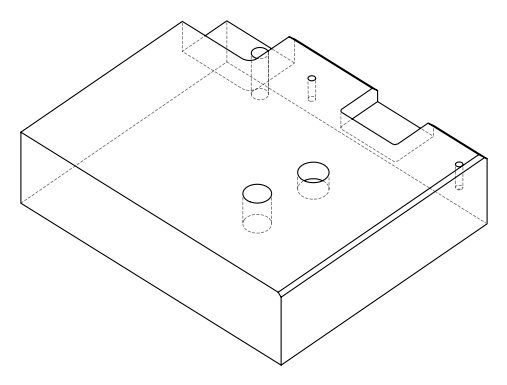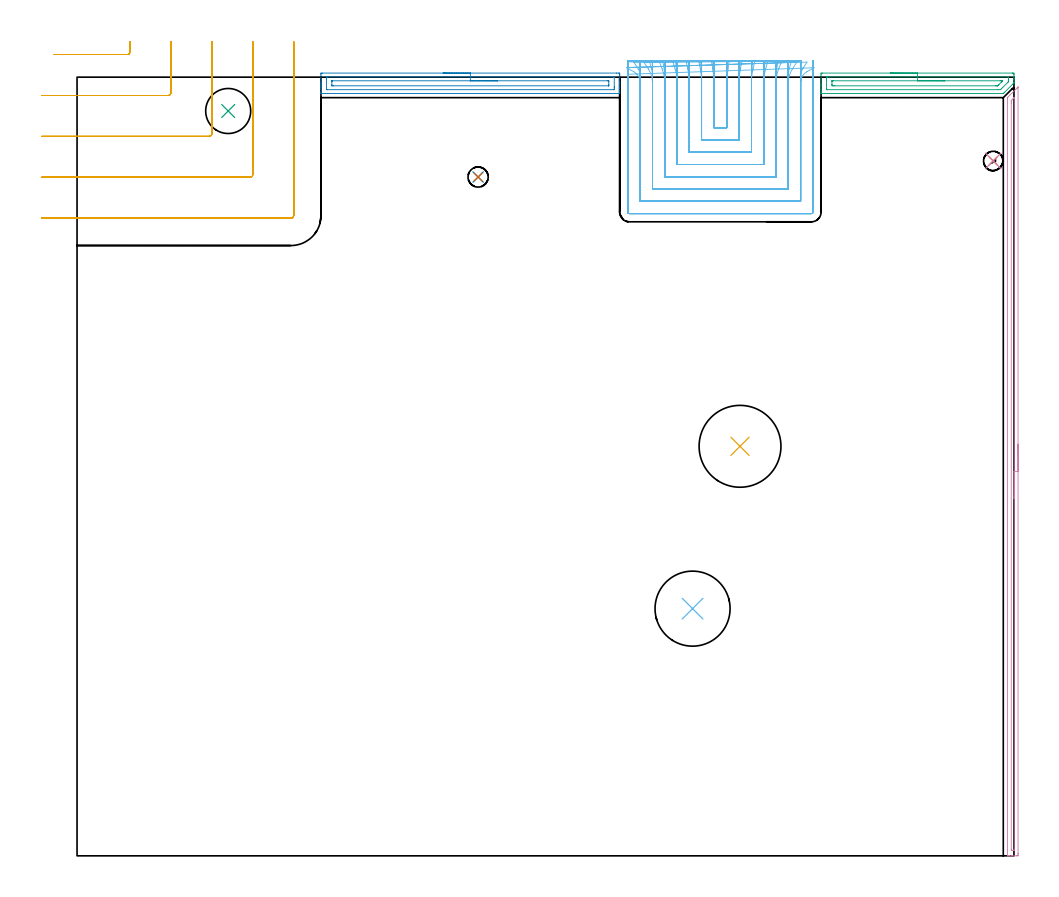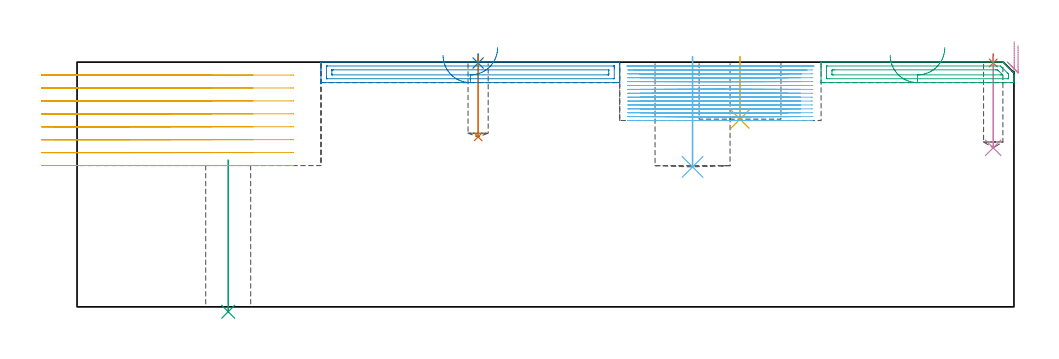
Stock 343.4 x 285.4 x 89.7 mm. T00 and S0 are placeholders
(PLAN: 12 operations, 8 tool changes, 63.6 min)
(1 SPOT_DRILL | STEP1POCKET | NXT0321_9005460120000 | 0.03 min | 1 mm3)
(2 SPOT_DRILL_1 | STEP1POCKET_3 | NXT0321_9005460120000 | 0.03 min | 0 mm3)
(3 INDEXABLE_INSERT_DRILL_THROUGH_HOLE_FROM_SOLID | STEP1HOLE | NXT0302_004 | 0.23 min | 19153 mm3)
(4 DRILL_BLIND_HOLE_INTO_CENTER | STEP1POCKET | UGT0301_191 | 0.14 min | 1177 mm3)
(5 INDEXABLE_INSERT_DRILL_BLIND_HOLE_FROM_SOLID | STEP1POCKET_1 | UGT0302_009 | 0.09 min | 14764 mm3)
(6 INDEXABLE_INSERT_DRILL_BLIND_HOLE_FROM_SOLID_1 | STEP1POCKET_2 | NXT0302_026 | 0.16 min | 22600 mm3)
(7 DRILL_BLIND_HOLE_INTO_CENTER_1 | STEP1POCKET_3 | NXT0301_045 | 0.12 min | 1134 mm3)
(8 AREA_MILL | FG_CHAMFER_SURFACE | UGT0205_001 | 2.83 min | 3343 mm3)
(9 AREA_MILL_1 | FG_CHAMFER_SURFACE_1 | UGT0205_001 | 1.88 min | 2124 mm3)
(10 AREA_MILL_2 | FG_CHAMFER_SURFACE_2 | UGT0205_001 | 4.64 min | 2124 mm3)
(11 MILL_CORNER_NOTCH_RECTANGULAR | CORNER_NOTCH_RECTANGULAR | UGT0201_094 | Follow Part, ap 5, ae 75% | 8.68 min | 199853 mm3)
(12 MILL_SLOT | SLOT_PARTIAL_RECTANGULAR | UGT0201_014 | Follow Part, ap 1.5, ae 75% | 44.76 min | 83347 mm3)
(TOOL NXT0321_9005460120000 | NC Spot Drill, 142deg, 12mm, Carbide, Uncoated | D12 PA142 FL30 Z2)
(TOOL NXT0302_004 | Index. Insert Drill 16.5mm [880-D1650L20-05] | D16.5 PA176 FL83 Z2)
(TOOL UGT0301_191 | Twist Drill 7.1 mm | D7.1 PA118 FL66 Z2)
(TOOL UGT0302_009 | Indexable Insert Drill 30mm | D30 PA180 FL50 Z2)
(TOOL NXT0302_026 | Index. Insert Drill 27.5mm [880-D2750L32-03] | D27.5 PA176 FL83 Z2)
(TOOL NXT0301_045 | Carbide Drill 7.4mm [860.1-0740-022A1-MM 2214] | D7.4 PA140 FL41 Z2)
(TOOL UGT0205_001 | Chamfer Mill 20 x 3 x 45 deg. | D20 FL50 Z2)
(TOOL UGT0201_094 | End mill 20 mm | D20 FL38 Z4)
(TOOL UGT0201_014 | End mill 6 mm | D6 FL24 Z4)
(OP 1 SPOT_DRILL)
G17 G21 G94 G90
T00 M6
G54
G17 G0 G90 X335.8 Y254.7 S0 M3
G43 Z99.7 H0
G94 G81 G98 Z89.394 F250. R92.7
G80
M5
M2
(OP 2 SPOT_DRILL_1)
G17 G21 G94 G90
T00 M6
G54
G17 G0 G90 X147. Y248.8 S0 M3
G43 Z99.7 H0
G94 G81 G98 Z89.381 F250. R92.7
G80
M5
M2
(OP 3 INDEXABLE_INSERT_DRILL_THROUGH_HOLE_FROM_SOLID)
G17 G21 G94 G90
T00 M6
G54
G17 G0 G90 X55.4 Y273. S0 M3
G43 Z99.7 H1
G94 G81 G98 Z-1.788 F250. R53.8
G80
M5
M2
(OP 4 DRILL_BLIND_HOLE_INTO_CENTER)
G17 G21 G94 G90
T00 M6
G54
G17 G0 G90 X335.8 Y254.7 S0 M3
G43 Z99.7 H0
G94 G81 G98 Z58.3 F250. R91.7
G80
M5
M2
(OP 5 INDEXABLE_INSERT_DRILL_BLIND_HOLE_FROM_SOLID)
G17 G21 G94 G90
T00 M6
G54
G17 G0 G90 X243. Y150.1 S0 M3
G43 Z99.7 H0
G94 G81 G98 Z68.8 F250. R91.7
G80
M5
M2
(OP 6 INDEXABLE_INSERT_DRILL_BLIND_HOLE_FROM_SOLID_1)
G17 G21 G94 G90
T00 M6
G54
G17 G0 G90 X225.6 Y90.6 S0 M3
G43 Z99.7 H1
G94 G81 G98 Z51.3 F250. R91.7
G80
M5
M2
(OP 7 DRILL_BLIND_HOLE_INTO_CENTER_1)
G17 G21 G94 G90
T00 M6
G54
G17 G0 G90 X147. Y248.8 S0 M3
G43 Z99.7 H1
G94 G81 G98 Z62.3 F250. R91.7
G80
M5
M2
(OP 8 AREA_MILL)
G17 G21 G94 G90
T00 M6
G54
G17 G0 G90 X134.15 Y286.9 S1061 M3
G43 Z99.7 H0
Z92.2
G94 G1 X134.188 Z91.328 F250.
X134.302 Z90.464
X134.491 Z89.612
X134.753 Z88.78
X135.087 Z87.974
X135.49 Z87.2
X135.958 Z86.464
X136.49 Z85.772
X137.079 Z85.129
X137.722 Z84.54
X138.414 Z84.009
X139.15 Z83.54
X139.924 Z83.137
X140.73 Z82.803
X141.562 Z82.541
X142.414 Z82.352
X143.278 Z82.238
X144.15 Z82.2
X197.731
X198.35 Y286.897 Z82.203
X198.894 Y286.891 Z82.205
X198.898 Y286.829 Z82.267
X198.9 Y286.278 Z82.818
Y285.938 Z83.158
Y283.597 Z85.497
Y282.917 Z86.181
Y282.703 Z86.394
Y282.023 Z87.074
Y281.81 Z87.287
Y281.383 Z87.716
Y280.449 Z88.65
Y280.022 Z89.076
Y279.697 Z89.402
X198.893 Y279.439 Z89.653
X198.89 Y279.403 Z89.689
X198.794 Y279.4 Z89.7
X89.506
X89.41 Y279.403 Z89.689
X89.406 Y279.439 Z89.653
X89.4 Y279.697 Z89.401
Y281.383 Z87.716
Y281.81 Z87.287
Y282.023 Z87.074
Y282.703 Z86.394
Y282.917 Z86.181
Y283.597 Z85.497
Y286.278 Z82.818
X89.402 Y286.829 Z82.267
X89.406 Y286.891 Z82.205
X89.95 Y286.9 Z82.2
X144.15
Y285.486 Z83.614
X196.573
X196.674 Y285.485 Z83.615
X196.875 Y285.48 Z83.62
X196.892 Y285.478 Z83.622
X196.895 Y285.475 Z83.625
X196.898 Y285.46 Z83.64
X196.9 Y285.431 Z83.669
Y285.384 Z83.716
Y281.81 Z87.29
Y281.481 Z87.619
X196.894 Y280.916 Z88.184
X196.89 Y280.835 Z88.265
X196.887 Y280.821 Z88.279
X196.842 Y280.818 Z88.282
X196.775 Y280.816 Z88.284
X196.673 Y280.814 Z88.286
X196.573
X91.727
X91.626 Y280.815 Z88.285
X91.425 Y280.82 Z88.28
X91.408 Y280.822 Z88.278
X91.405 Y280.825 Z88.275
X91.402 Y280.84 Z88.26
X91.4 Y280.869 Z88.231
Y280.916 Z88.184
Y284.819 Z84.281
X91.406 Y285.384 Z83.716
X91.41 Y285.465 Z83.635
X91.413 Y285.479 Z83.621
X91.458 Y285.482 Z83.618
X91.525 Y285.484 Z83.616
X91.627 Y285.485 Z83.615
X91.727 Y285.486 Z83.614
X144.15
Y284.071 Z85.029
X194.324
X194.796 Y284.069 Z85.031
X194.862 Y284.067 Z85.033
X194.877 Y284.065 Z85.035
X194.89 Y284.05 Z85.05
X194.894 Y283.912 Z85.188
X194.899 Y283.702 Z85.398
X194.9 Y282.598 Z86.502
X194.898 Y282.493 Z86.607
X194.892 Y282.283 Z86.817
X194.889 Y282.234 Z86.866
X194.882 Y282.232 Z86.868
X194.854 Y282.23 Z86.87
X194.796 Y282.229 Z86.871
X93.976
X93.504 Y282.231 Z86.869
X93.438 Y282.233 Z86.867
X93.423 Y282.235 Z86.865
X93.41 Y282.25 Z86.85
X93.406 Y282.388 Z86.712
X93.401 Y282.598 Z86.502
X93.4 Y283.702 Z85.398
X93.402 Y283.807 Z85.293
X93.408 Y284.017 Z85.083
X93.411 Y284.066 Z85.034
X93.418 Y284.068 Z85.032
X93.446 Y284.07 Z85.03
X93.504 Y284.071 Z85.029
X144.15
X145.022 Z85.067
X145.886 Z85.18
X146.738 Z85.369
X147.57 Z85.632
X148.376 Z85.965
X149.15 Z86.368
X149.886 Z86.837
X150.578 Z87.368
X151.221 Z87.957
X151.81 Z88.601
X152.342 Z89.293
X152.81 Z90.029
X153.213 Z90.802
X153.547 Z91.608
X153.809 Z92.44
X153.998 Z93.292
X154.112 Z94.157
X154.15 Z95.029
G0 Z99.7
M5
M2
(OP 9 AREA_MILL_1)
G17 G21 G94 G90
T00 M6
G54
G17 G0 G90 X298.05 Y286.9 S1061 M3
G43 Z99.7 H0
Z92.2
G94 G1 X298.088 Z91.328 F250.
X298.202 Z90.464
X298.391 Z89.612
X298.653 Z88.78
X298.987 Z87.974
X299.39 Z87.2
X299.859 Z86.464
X300.39 Z85.772
X300.979 Z85.129
X301.622 Z84.54
X302.314 Z84.008
X303.05 Z83.54
X303.824 Z83.137
X304.63 Z82.803
X305.462 Z82.541
X306.314 Z82.352
X307.178 Z82.238
X308.05 Z82.2
X342.811
X342.947 Y286.899 Z82.201
X343.398 Y286.891 Z82.205
X343.4 Y286.566 Z82.532
Y286.278 Z82.819
Y285.672 Z83.425
Y285.384 Z83.712
Y284.808 Z84.291
Y284.491 Z84.609
X343.399 Y283.369 Z85.731
X343.39 Y283.294 Z85.804
X343.25 Y283.15 Z85.946
X343.108 Y283.007 Z86.091
X342.826 Y282.726 Z86.374
X339.906 Y279.805 Z89.294
X339.655 Y279.554 Z89.543
X339.504 Y279.405 Z89.69
X339.245 Y279.4 Z89.7
X272.844
X272.709 Y279.403 Z89.688
X272.704 Y279.425 Z89.666
X272.702 Y279.456 Z89.635
X272.7 Y279.801 Z89.298
Y280.34 Z88.759
Y280.916 Z88.179
Y282.098 Z86.999
Y282.703 Z86.391
Y286.278 Z82.819
X272.703 Y286.866 Z82.231
X272.707 Y286.891 Z82.205
X273.289 Y286.9 Z82.2
X308.05
Y285.486 Z83.614
X341.129 Y285.485 Z83.615
X341.332 Y285.481 Z83.619
X341.384 Y285.479 Z83.621
X341.39 Y285.468 Z83.632
X341.396 Y285.437 Z83.663
X341.398 Y285.384 Z83.716
X341.4 Y285.011 Z84.089
X341.399 Y284.491 Z84.609
X341.398 Y284.12 Z84.98
X341.39 Y283.858 Z85.242
X341.372 Y283.734 Z85.366
X341.243 Y283.597 Z85.503
X341.137 Y283.488 Z85.612
X341.028 Y283.378 Z85.722
X339.245 Y281.595 Z87.505
X338.905 Y281.258 Z87.842
X338.554 Y280.916 Z88.184
X338.45 Y280.82 Z88.28
X337.463 Y280.814 Z88.286
X274.971 Y280.815 Z88.285
X274.768 Y280.819 Z88.281
X274.716 Y280.821 Z88.279
X274.71 Y280.832 Z88.268
X274.704 Y280.863 Z88.237
X274.702 Y280.916 Z88.184
X274.7 Y281.289 Z87.811
Y282.703 Z86.397
Y284.491 Z84.609
X274.701 Y284.863 Z84.237
X274.707 Y285.384 Z83.716
X274.71 Y285.471 Z83.629
X274.87 Y285.48 Z83.62
X274.972 Y285.484 Z83.616
X275.072 Y285.485 Z83.615
X275.862 Y285.486 Z83.614
X308.05
Y284.072 Z85.028
X338.354 Y284.071 Z85.029
X338.773
X338.977 Y284.069 Z85.031
X339.245 Y284.065 Z85.035
X339.246 Y284.054 Z85.046
X339.245 Y284.047 Z85.053
X339.022 Y283.821 Z85.279
X338.798 Y283.597 Z85.503
X337.904 Y282.703 Z86.397
X337.683 Y282.483 Z86.617
X337.463 Y282.267 Z86.833
X337.43 Y282.241 Z86.859
X337.408 Y282.235 Z86.865
X337.358 Y282.232 Z86.868
X337.254 Y282.23 Z86.87
X337.045 Y282.229 Z86.871
X336.572 Y282.228 Z86.872
X277.746 Y282.229 Z86.871
X277.326 Y282.231 Z86.869
X276.855 Y282.235 Z86.865
X276.71 Y282.245 Z86.855
X276.704 Y282.548 Z86.552
X276.701 Y282.703 Z86.397
Y283.751 Z85.349
X276.705 Y283.907 Z85.193
X276.71 Y284.009 Z85.091
X276.716 Y284.065 Z85.035
X276.737 Y284.067 Z85.033
X276.855 Y284.069 Z85.031
X277.273 Y284.071 Z85.029
X308.05 Y284.072 Z85.028
X308.922 Z85.066
X309.787 Z85.18
X310.638 Z85.369
X311.47 Z85.632
X312.276 Z85.965
X313.05 Z86.368
X313.786 Z86.837
X314.478 Z87.368
X315.121 Z87.957
X315.71 Z88.601
X316.242 Z89.293
X316.71 Z90.028
X317.113 Z90.802
X317.447 Z91.608
X317.709 Z92.44
X317.898 Z93.292
X318.012 Z94.157
X318.05 Z95.028
G0 Z99.7
M5
M2
(OP 10 AREA_MILL_2)
G17 G21 G94 G90
T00 M6
G54
G17 G0 G90 X344.9 Y150.9 S1061 M3
G43 Z99.7 H0
Z95.8
G94 G1 Y150.862 Z94.928 F250.
Y150.748 Z94.063
Y150.559 Z93.212
Y150.297 Z92.38
Y149.963 Z91.574
Y149.56 Z90.8
Y149.092 Z90.064
Y148.561 Z89.372
Y147.971 Z88.729
Y147.328 Z88.14
Y146.636 Z87.608
Y145.9 Z87.14
Y145.126 Z86.737
Y144.32 Z86.403
Y143.488 Z86.141
Y142.637 Z85.952
Y141.772 Z85.838
Y140.9 Z85.8
Y0.902
X344.899 Y0.62 Z85.801
X344.892 Y0.017 Z85.803
X344.891 Y0.007 Z85.805
X344.289 Y0. Z86.405
X342.85 Z87.846
X342.504 Z88.192
X341.81 Z88.889
X341.474 Z89.225
X341.063 Y0.003 Z89.629
X341.002 Y0.005 Z89.689
Y0.006
X341. Y0.173 Z89.7
Y277.606
X341.004 Y277.895 Z89.69
X341.133 Y278.033 Z89.567
X344.577 Y281.478 Z86.122
X344.736 Y281.637 Z85.961
X344.879 Y281.776 Z85.819
X344.895 Y281.783 Z85.803
X344.899 Y281.776 Z85.799
X344.9 Y140.9 Z85.8
X343.486 Z87.214
Y2.318
X343.485 Y2.228 Z87.215
X343.48 Y2.05 Z87.22
X343.478 Y2.008 Z87.222
X343.472 Y2.006 Z87.228
X343.447 Y2.003 Z87.253
X343.396 Y2.001 Z87.304
X342.909 Z87.791
X342.504 Y2.008 Z88.196
X342.447 Y2.01 Z88.253
X342.421 Y2.026 Z88.279
X342.414 Y2.407 Z88.286
Y275.908
X342.419 Y276.712 Z88.281
X342.421 Y276.795 Z88.279
X342.43 Y276.868 Z88.27
X342.504 Y276.946 Z88.196
X342.831 Y277.279 Z87.869
X343.156 Y277.606 Z87.544
X343.276 Y277.726 Z87.424
X343.396 Y277.845 Z87.304
X343.438 Y277.883 Z87.262
X343.471 Y277.91 Z87.229
X343.479 Y277.913 Z87.221
X343.48 Y277.874 Z87.22
X343.485 Y277.695 Z87.215
X343.486 Y277.606 Z87.214
Y277.516
Y140.9
Y140.029 Z87.252
Y139.164 Z87.366
Y138.312 Z87.555
Y137.48 Z87.817
Y136.674 Z88.151
Y135.9 Z88.554
Y135.164 Z89.023
Y134.472 Z89.554
Y133.829 Z90.143
Y133.24 Z90.786
Y132.709 Z91.478
Y132.24 Z92.214
Y131.837 Z92.988
Y131.503 Z93.794
Y131.241 Z94.626
Y131.052 Z95.478
Y130.938 Z96.343
Y130.9 Z97.214
G0 Z99.7
M5
M2
(OP 11 MILL_CORNER_NOTCH_RECTANGULAR)
G17 G21 G94 G90
T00 M6
G54
G17 G0 G90 X-8.578 Y293.7 S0 M3
G43 Z99.7 H0
Z84.962
G94 G1 X-5.578 F250.
X18.405 F500.
G3 X19.4 Y294.695 R1.
G1 Y295.4
Y298.4 F250.
G0 Z99.7
X-13. Y278.7
Z84.962
G1 X-10.
X33.405 F500.
G3 X34.4 Y279.695 R1.
G1 Y295.4
Y298.4 F250.
G0 Z99.7
X-13. Y263.7
Z84.962
G1 X-10.
X48.405 F500.
G3 X49.4 Y264.695 R1.
G1 Y295.4
Y298.4 F250.
G0 Z99.7
X-13. Y248.7
Z84.962
G1 X-10.
X63.404 F500.
G3 X64.4 Y249.696 R1.
G1 Y295.4
Y298.4 F250.
G0 Z99.7
X-13. Y233.7
Z84.962
G1 X-10.
X78.4 F500.
G3 X79.4 Y234.7 R1.
G1 Y295.4
Y298.4 F250.
G0 Z99.7
X-8.578 Y293.7
Z80.225
G1 X-5.578
X18.406 F500.
G3 X19.4 Y294.695 R1.
G1 Y295.4
Y298.4 F250.
G0 Z99.7
X-13. Y278.7
Z80.225
G1 X-10.
X33.405 F500.
G3 X34.4 Y279.695 R1.
G1 Y295.4
Y298.4 F250.
G0 Z99.7
X-13. Y263.7
Z80.225
G1 X-10.
X48.405 F500.
G3 X49.4 Y264.695 R1.
G1 Y295.4
Y298.4 F250.
G0 Z99.7
X-13. Y248.7
Z80.225
G1 X-10.
X63.404 F500.
G3 X64.4 Y249.696 R1.
G1 Y295.4
Y298.4 F250.
G0 Z99.7
X-13. Y233.7
Z80.225
G1 X-10.
X78.4 F500.
G3 X79.4 Y234.7 R1.
G1 Y295.4
Y298.4 F250.
G0 Z99.7
X-8.578 Y293.7
Z75.487
G1 X-5.578
X18.406 F500.
G3 X19.4 Y294.695 R1.
G1 Y295.4
Y298.4 F250.
G0 Z99.7
X-13. Y278.7
Z75.487
G1 X-10.
X33.405 F500.
G3 X34.4 Y279.695 R1.
G1 Y295.4
Y298.4 F250.
G0 Z99.7
X-13. Y263.7
Z75.487
G1 X-10.
X48.405 F500.
G3 X49.4 Y264.695 R1.
G1 Y295.4
Y298.4 F250.
G0 Z99.7
X-13. Y248.7
Z75.487
G1 X-10.
X63.404 F500.
G3 X64.4 Y249.696 R1.
G1 Y295.4
Y298.4 F250.
G0 Z99.7
X-13. Y233.7
Z75.487
G1 X-10.
X78.4 F500.
G3 X79.4 Y234.7 R1.
G1 Y295.4
Y298.4 F250.
G0 Z99.7
X-8.578 Y293.7
Z70.75
G1 X-5.578
X18.406 F500.
G3 X19.4 Y294.695 R1.
G1 Y295.4
Y298.4 F250.
G0 Z99.7
X-13. Y278.7
Z70.75
G1 X-10.
X33.405 F500.
G3 X34.4 Y279.695 R1.
G1 Y295.4
Y298.4 F250.
G0 Z99.7
X-13. Y263.7
Z70.75
G1 X-10.
X48.405 F500.
G3 X49.4 Y264.695 R1.
G1 Y295.4
Y298.4 F250.
G0 Z99.7
X-13. Y248.7
Z70.75
G1 X-10.
X63.404 F500.
G3 X64.4 Y249.696 R1.
G1 Y295.4
Y298.4 F250.
G0 Z99.7
X-13. Y233.7
Z70.75
G1 X-10.
X78.4 F500.
G3 X79.4 Y234.7 R1.
G1 Y295.4
Y298.4 F250.
G0 Z99.7
X-8.578 Y293.7
Z66.012
G1 X-5.578
X18.406 F500.
G3 X19.4 Y294.695 R1.
G1 Y295.4
Y298.4 F250.
G0 Z99.7
X-13. Y278.7
Z66.012
G1 X-10.
X33.405 F500.
G3 X34.4 Y279.695 R1.
G1 Y295.4
Y298.4 F250.
G0 Z99.7
X-13. Y263.7
Z66.012
G1 X-10.
X48.405 F500.
G3 X49.4 Y264.695 R1.
G1 Y295.4
Y298.4 F250.
G0 Z99.7
X-13. Y248.7
Z66.012
G1 X-10.
X63.404 F500.
G3 X64.4 Y249.696 R1.
G1 Y295.4
Y298.4 F250.
G0 Z99.7
X-13. Y233.7
Z66.012
G1 X-10.
X78.4 F500.
G3 X79.4 Y234.7 R1.
G1 Y295.4
Y298.4 F250.
G0 Z99.7
X-8.578 Y293.7
Z61.275
G1 X-5.578
X18.406 F500.
G3 X19.4 Y294.695 R1.
G1 Y295.4
Y298.4 F250.
G0 Z99.7
X-13. Y278.7
Z61.275
G1 X-10.
X33.405 F500.
G3 X34.4 Y279.695 R1.
G1 Y295.4
Y298.4 F250.
G0 Z99.7
X-13. Y263.7
Z61.275
G1 X-10.
X48.405 F500.
G3 X49.4 Y264.695 R1.
G1 Y295.4
Y298.4 F250.
G0 Z99.7
X-13. Y248.7
Z61.275
G1 X-10.
X63.404 F500.
G3 X64.4 Y249.696 R1.
G1 Y295.4
Y298.4 F250.
G0 Z99.7
X-13. Y233.7
Z61.275
G1 X-10.
X78.4 F500.
G3 X79.4 Y234.7 R1.
G1 Y295.4
Y298.4 F250.
G0 Z99.7
X-8.578 Y293.7
Z56.537
G1 X-5.578
X18.406 F500.
G3 X19.4 Y294.695 R1.
G1 Y295.4
Y298.4 F250.
G0 Z99.7
X-13. Y278.7
Z56.537
G1 X-10.
X33.405 F500.
G3 X34.4 Y279.695 R1.
G1 Y295.4
Y298.4 F250.
G0 Z99.7
X-13. Y263.7
Z56.537
G1 X-10.
X48.405 F500.
G3 X49.4 Y264.695 R1.
G1 Y295.4
Y298.4 F250.
G0 Z99.7
X-13. Y248.7
Z56.537
G1 X-10.
X63.404 F500.
G3 X64.4 Y249.696 R1.
G1 Y295.4
Y298.4 F250.
G0 Z99.7
X-13. Y233.7
Z56.537
G1 X-10.
X78.4 F500.
G3 X79.4 Y234.7 R1.
G1 Y295.4
Y298.4 F250.
G0 Z99.7
X-8.578 Y293.7
Z51.8
G1 X-5.578
X18.406 F500.
G3 X19.4 Y294.695 R1.
G1 Y295.4
Y298.4 F250.
G0 Z99.7
X-13. Y278.7
Z51.8
G1 X-10.
X33.405 F500.
G3 X34.4 Y279.695 R1.
G1 Y295.4
Y298.4 F250.
G0 Z99.7
X-13. Y263.7
Z51.8
G1 X-10.
X48.405 F500.
G3 X49.4 Y264.695 R1.
G1 Y295.4
Y298.4 F250.
G0 Z99.7
X-13. Y248.7
Z51.8
G1 X-10.
X63.404 F500.
G3 X64.4 Y249.696 R1.
G1 Y295.4
Y298.4 F250.
G0 Z99.7
X-13. Y233.7
Z51.8
G1 X-10.
X78.4 F500.
G3 X79.4 Y234.7 R1.
G1 Y295.4
Y298.4 F250.
G0 Z99.7
M5
M2
(OP 12 MILL_SLOT)
G17 G21 G94 G90
T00 M6
G54
G17 G0 G90 X232.54 Y291.363 S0 M3
G43 Z99.7 H0
Z88.273
G94 G1 X233.01 Y288.4 F250.
G2 X233.4 Y283.46 R31.5 F500.
G1 Y266.9
X238.2
Y283.46
G2 X238.59 Y288.4 R31.5
G1 X239.06 Y291.363 F250.
X227.895 Y291.349
X228.444 Y288.4
G2 X228.9 Y283.46 R27. F500.
G1 Y262.4
X242.7
Y283.46
G2 X243.156 Y288.4 R27.
G1 X243.705 Y291.349 F250.
X223.192 Y291.327
X223.851 Y288.4
G2 X224.4 Y283.46 R22.5 F500.
G1 Y257.9
X247.2
Y283.46
G2 X247.749 Y288.4 R22.5
G1 X248.408 Y291.327 F250.
X218.385 Y291.285
X219.209 Y288.4
G2 X219.9 Y283.46 R18. F500.
G1 Y253.4
X251.7
Y283.46
G2 X252.391 Y288.4 R18.
G1 X253.214 Y291.285 F250.
X213.366 Y291.192
X214.464 Y288.4
G2 X215.4 Y283.46 R13.5 F500.
G1 Y248.9
X256.2
Y283.46
G2 X257.136 Y288.4 R13.5
G1 X258.234 Y291.192 F250.
X207.776 Y290.908
X209.423 Y288.4
G2 X210.9 Y283.46 R9. F500.
G1 Y244.4
X260.7
Y283.46
G2 X262.177 Y288.4 R9.
G1 X263.823 Y290.908 F250.
X201.472 Y288.851
X204.092 Y287.39
G2 X206.4 Y283.46 R4.5 F500.
G1 Y239.9
X265.2
Y283.46
G2 X267.524 Y287.399 R4.5
G1 X270.15 Y288.85 F250.
X201.9 Y286.46 F500.
Y283.46 F250.
Y235.9 F500.
G3 X202.4 Y235.4 R0.5
G1 X269.2
G3 X269.7 Y235.9 R0.5
G1 Y283.46
Y286.46 F250.
G0 Z99.7
X233.075 Y291.391
Z86.847
G1 X233.306 Y288.4
G2 X233.4 Y285.973 R31.5 F500.
G1 Y266.9
X238.2
Y285.966
G2 X238.294 Y288.4 R31.5
G1 X238.526 Y291.391 F250.
X228.521 Y291.388
X228.791 Y288.4
G2 X228.9 Y285.973 R27. F500.
G1 Y262.4
X242.7
Y285.966
G2 X242.81 Y288.4 R27.
G1 X243.08 Y291.388 F250.
X223.945 Y291.382
X224.269 Y288.4
G2 X224.4 Y285.973 R22.5 F500.
G1 Y257.9
X247.2
Y285.966
G2 X247.332 Y288.4 R22.5
G1 X247.657 Y291.382 F250.
X219.331 Y291.373
X219.736 Y288.4
G2 X219.9 Y285.973 R18. F500.
G1 Y253.4
X251.7
Y285.966
G2 X251.865 Y288.4 R18.
G1 X252.271 Y291.372 F250.
X214.641 Y291.351
X215.18 Y288.4
G2 X215.4 Y285.973 R13.5 F500.
G1 Y248.9
X256.2
Y285.966
G2 X256.421 Y288.4 R13.5
G1 X256.962 Y291.351 F250.
X209.758 Y291.289
X210.567 Y288.4
G2 X210.9 Y285.973 R9. F500.
G1 Y244.4
X260.7
Y285.966
G2 X261.035 Y288.4 R9.
G1 X261.847 Y291.288 F250.
X204.072 Y290.926
X205.69 Y288.4
G2 X206.4 Y285.973 R4.5 F500.
G1 Y239.9
X265.2
Y285.966
G2 X265.915 Y288.4 R4.5
G1 X267.538 Y290.923 F250.
X201.9 Y288.973
Y285.973
Y235.9 F500.
G3 X202.4 Y235.4 R0.5
G1 X269.2
G3 X269.7 Y235.9 R0.5
G1 Y285.966
Y288.966 F250.
G0 X233.359 Y291.4 Z85.42
G1 X233.397 Y288.4
G2 X233.4 Y287.997 R31.5 F500.
G1 Y266.9
X238.2
Y287.995
G2 X238.203 Y288.4 R31.5
G1 X238.241 Y291.4 F250.
X228.852
X228.897 Y288.4
G2 X228.9 Y287.997 R27. F500.
G1 Y262.4
X242.7
Y287.995
G2 X242.703 Y288.4 R27.
G1 X242.748 Y291.4 F250.
X224.343
X224.396 Y288.4
G2 X224.4 Y287.997 R22.5 F500.
G1 Y257.9
X247.2
Y287.995
G2 X247.204 Y288.4 R22.5
G1 X247.258 Y291.4 F250.
X219.828 Y291.399
X219.895 Y288.4
G2 X219.9 Y287.997 R18. F500.
G1 Y253.4
X251.7
Y287.995
G2 X251.705 Y288.4 R18.
G1 X251.772 Y291.399 F250.
X215.304
X215.394 Y288.4
G2 X215.4 Y287.997 R13.5 F500.
G1 Y248.9
X256.2
Y287.995
G2 X256.206 Y288.4 R13.5
G1 X256.296 Y291.399 F250.
X210.757 Y291.397
X210.891 Y288.4
G2 X210.9 Y287.997 R9. F500.
G1 Y244.4
X260.7
Y287.995
G2 X260.709 Y288.4 R9.
G1 X260.844 Y291.397 F250.
X206.113 Y291.388
X206.382 Y288.4
G2 X206.4 Y287.997 R4.5 F500.
G1 Y239.9
X265.2
Y287.995
G2 X265.218 Y288.4 R4.5
G1 X265.488 Y291.388 F250.
X201.9 Y290.997
Y287.997
Y235.9 F500.
G3 X202.4 Y235.4 R0.5
G1 X269.2
G3 X269.7 Y235.9 R0.5
G1 Y287.995
Y290.995 F250.
G0 X233.4 Y291.4 Z83.993
G1 Y288.4
Y266.9 F500.
X238.2
Y288.4
Y291.4 F250.
X228.9
Y288.4
Y262.4 F500.
X242.7
Y288.4
Y291.4 F250.
X224.4
Y288.4
Y257.9 F500.
X247.2
Y288.4
Y291.4 F250.
X219.9
Y288.4
Y253.4 F500.
X251.7
Y288.4
Y291.4 F250.
X215.4
Y288.4
Y248.9 F500.
X256.2
Y288.4
Y291.4 F250.
X210.9
Y288.4
Y244.4 F500.
X260.7
Y288.4
Y291.4 F250.
X206.4
Y288.4
Y239.9 F500.
X265.2
Y288.4
Y291.4 F250.
X201.9
Y288.4
Y235.9 F500.
G3 X202.4 Y235.4 R0.5
G1 X269.2
G3 X269.7 Y235.9 R0.5
G1 Y288.4
Y291.4 F250.
G0 X233.4 Z82.567
G1 Y288.4
Y266.9 F500.
X238.2
Y288.4
Y291.4 F250.
X228.9
Y288.4
Y262.4 F500.
X242.7
Y288.4
Y291.4 F250.
X224.4
Y288.4
Y257.9 F500.
X247.2
Y288.4
Y291.4 F250.
X219.9
Y288.4
Y253.4 F500.
X251.7
Y288.4
Y291.4 F250.
X215.4
Y288.4
Y248.9 F500.
X256.2
Y288.4
Y291.4 F250.
X210.9
Y288.4
Y244.4 F500.
X260.7
Y288.4
Y291.4 F250.
X206.4
Y288.4
Y239.9 F500.
X265.2
Y288.4
Y291.4 F250.
X201.9
Y288.4
Y235.9 F500.
G3 X202.4 Y235.4 R0.5
G1 X269.2
G3 X269.7 Y235.9 R0.5
G1 Y288.4
Y291.4 F250.
G0 X233.4 Z81.14
G1 Y288.4
Y266.9 F500.
X238.2
Y288.4
Y291.4 F250.
X228.9
Y288.4
Y262.4 F500.
X242.7
Y288.4
Y291.4 F250.
X224.4
Y288.4
Y257.9 F500.
X247.2
Y288.4
Y291.4 F250.
X219.9
Y288.4
Y253.4 F500.
X251.7
Y288.4
Y291.4 F250.
X215.4
Y288.4
Y248.9 F500.
X256.2
Y288.4
Y291.4 F250.
X210.9
Y288.4
Y244.4 F500.
X260.7
Y288.4
Y291.4 F250.
X206.4
Y288.4
Y239.9 F500.
X265.2
Y288.4
Y291.4 F250.
X201.9
Y288.4
Y235.9 F500.
G3 X202.4 Y235.4 R0.5
G1 X269.2
G3 X269.7 Y235.9 R0.5
G1 Y288.4
Y291.4 F250.
G0 X233.4 Z79.713
G1 Y288.4
Y266.9 F500.
X238.2
Y288.4
Y291.4 F250.
X228.9
Y288.4
Y262.4 F500.
X242.7
Y288.4
Y291.4 F250.
X224.4
Y288.4
Y257.9 F500.
X247.2
Y288.4
Y291.4 F250.
X219.9
Y288.4
Y253.4 F500.
X251.7
Y288.4
Y291.4 F250.
X215.4
Y288.4
Y248.9 F500.
X256.2
Y288.4
Y291.4 F250.
X210.9
Y288.4
Y244.4 F500.
X260.7
Y288.4
Y291.4 F250.
X206.4
Y288.4
Y239.9 F500.
X265.2
Y288.4
Y291.4 F250.
X201.9
Y288.4
Y235.9 F500.
G3 X202.4 Y235.4 R0.5
G1 X269.2
G3 X269.7 Y235.9 R0.5
G1 Y288.4
Y291.4 F250.
G0 X233.4 Z78.287
G1 Y288.4
Y266.9 F500.
X238.2
Y288.4
Y291.4 F250.
X228.9
Y288.4
Y262.4 F500.
X242.7
Y288.4
Y291.4 F250.
X224.4
Y288.4
Y257.9 F500.
X247.2
Y288.4
Y291.4 F250.
X219.9
Y288.4
Y253.4 F500.
X251.7
Y288.4
Y291.4 F250.
X215.4
Y288.4
Y248.9 F500.
X256.2
Y288.4
Y291.4 F250.
X210.9
Y288.4
Y244.4 F500.
X260.7
Y288.4
Y291.4 F250.
X206.4
Y288.4
Y239.9 F500.
X265.2
Y288.4
Y291.4 F250.
X201.9
Y288.4
Y235.9 F500.
G3 X202.4 Y235.4 R0.5
G1 X269.2
G3 X269.7 Y235.9 R0.5
G1 Y288.4
Y291.4 F250.
G0 X233.4 Z76.86
G1 Y288.4
Y266.9 F500.
X238.2
Y288.4
Y291.4 F250.
X228.9
Y288.4
Y262.4 F500.
X242.7
Y288.4
Y291.4 F250.
X224.4
Y288.4
Y257.9 F500.
X247.2
Y288.4
Y291.4 F250.
X219.9
Y288.4
Y253.4 F500.
X251.7
Y288.4
Y291.4 F250.
X215.4
Y288.4
Y248.9 F500.
X256.2
Y288.4
Y291.4 F250.
X210.9
Y288.4
Y244.4 F500.
X260.7
Y288.4
Y291.4 F250.
X206.4
Y288.4
Y239.9 F500.
X265.2
Y288.4
Y291.4 F250.
X201.9
Y288.4
Y235.9 F500.
G3 X202.4 Y235.4 R0.5
G1 X269.2
G3 X269.7 Y235.9 R0.5
G1 Y288.4
Y291.4 F250.
G0 X233.4 Z75.433
G1 Y288.4
Y266.9 F500.
X238.2
Y288.4
Y291.4 F250.
X228.9
Y288.4
Y262.4 F500.
X242.7
Y288.4
Y291.4 F250.
X224.4
Y288.4
Y257.9 F500.
X247.2
Y288.4
Y291.4 F250.
X219.9
Y288.4
Y253.4 F500.
X251.7
Y288.4
Y291.4 F250.
X215.4
Y288.4
Y248.9 F500.
X256.2
Y288.4
Y291.4 F250.
X210.9
Y288.4
Y244.4 F500.
X260.7
Y288.4
Y291.4 F250.
X206.4
Y288.4
Y239.9 F500.
X265.2
Y288.4
Y291.4 F250.
X201.9
Y288.4
Y235.9 F500.
G3 X202.4 Y235.4 R0.5
G1 X269.2
G3 X269.7 Y235.9 R0.5
G1 Y288.4
Y291.4 F250.
G0 X233.4 Z74.007
G1 Y288.4
Y266.9 F500.
X238.2
Y288.4
Y291.4 F250.
X228.9
Y288.4
Y262.4 F500.
X242.7
Y288.4
Y291.4 F250.
X224.4
Y288.4
Y257.9 F500.
X247.2
Y288.4
Y291.4 F250.
X219.9
Y288.4
Y253.4 F500.
X251.7
Y288.4
Y291.4 F250.
X215.4
Y288.4
Y248.9 F500.
X256.2
Y288.4
Y291.4 F250.
X210.9
Y288.4
Y244.4 F500.
X260.7
Y288.4
Y291.4 F250.
X206.4
Y288.4
Y239.9 F500.
X265.2
Y288.4
Y291.4 F250.
X201.9
Y288.4
Y235.9 F500.
G3 X202.4 Y235.4 R0.5
G1 X269.2
G3 X269.7 Y235.9 R0.5
G1 Y288.4
Y291.4 F250.
G0 X233.4 Z72.58
G1 Y288.4
Y266.9 F500.
X238.2
Y288.4
Y291.4 F250.
X228.9
Y288.4
Y262.4 F500.
X242.7
Y288.4
Y291.4 F250.
X224.4
Y288.4
Y257.9 F500.
X247.2
Y288.4
Y291.4 F250.
X219.9
Y288.4
Y253.4 F500.
X251.7
Y288.4
Y291.4 F250.
X215.4
Y288.4
Y248.9 F500.
X256.2
Y288.4
Y291.4 F250.
X210.9
Y288.4
Y244.4 F500.
X260.7
Y288.4
Y291.4 F250.
X206.4
Y288.4
Y239.9 F500.
X265.2
Y288.4
Y291.4 F250.
X201.9
Y288.4
Y235.9 F500.
G3 X202.4 Y235.4 R0.5
G1 X269.2
G3 X269.7 Y235.9 R0.5
G1 Y288.4
Y291.4 F250.
G0 X233.4 Z71.153
G1 Y288.4
Y266.9 F500.
X238.2
Y288.4
Y291.4 F250.
X228.9
Y288.4
Y262.4 F500.
X242.7
Y288.4
Y291.4 F250.
X224.4
Y288.4
Y257.9 F500.
X247.2
Y288.4
Y291.4 F250.
X219.9
Y288.4
Y253.4 F500.
X251.7
Y288.4
Y291.4 F250.
X215.4
Y288.4
Y248.9 F500.
X256.2
Y288.4
Y291.4 F250.
X210.9
Y288.4
Y244.4 F500.
X260.7
Y288.4
Y291.4 F250.
X206.4
Y288.4
Y239.9 F500.
X265.2
Y288.4
Y291.4 F250.
X201.9
Y288.4
Y235.9 F500.
G3 X202.4 Y235.4 R0.5
G1 X269.2
G3 X269.7 Y235.9 R0.5
G1 Y288.4
Y291.4 F250.
G0 X233.4 Z69.727
G1 Y288.4
Y266.9 F500.
X238.2
Y288.4
Y291.4 F250.
X228.9
Y288.4
Y262.4 F500.
X242.7
Y288.4
Y291.4 F250.
X224.4
Y288.4
Y257.9 F500.
X247.2
Y288.4
Y291.4 F250.
X219.9
Y288.4
Y253.4 F500.
X251.7
Y288.4
Y291.4 F250.
X215.4
Y288.4
Y248.9 F500.
X256.2
Y288.4
Y291.4 F250.
X210.9
Y288.4
Y244.4 F500.
X260.7
Y288.4
Y291.4 F250.
X206.4
Y288.4
Y239.9 F500.
X265.2
Y288.4
Y291.4 F250.
X201.9
Y288.4
Y235.9 F500.
G3 X202.4 Y235.4 R0.5
G1 X269.2
G3 X269.7 Y235.9 R0.5
G1 Y288.4
Y291.4 F250.
G0 X233.4 Z68.3
G1 Y288.4
Y266.9 F500.
X238.2
Y288.4
Y291.4 F250.
X228.9
Y288.4
Y262.4 F500.
X242.7
Y288.4
Y291.4 F250.
X224.4
Y288.4
Y257.9 F500.
X247.2
Y288.4
Y291.4 F250.
X219.9
Y288.4
Y253.4 F500.
X251.7
Y288.4
Y291.4 F250.
X215.4
Y288.4
Y248.9 F500.
X256.2
Y288.4
Y291.4 F250.
X210.9
Y288.4
Y244.4 F500.
X260.7
Y288.4
Y291.4 F250.
X206.4
Y288.4
Y239.9 F500.
X265.2
Y288.4
Y291.4 F250.
X201.9
Y288.4
Y235.9 F500.
G3 X202.4 Y235.4 R0.5
G1 X269.2
G3 X269.7 Y235.9 R0.5
G1 Y288.4
Y291.4 F250.
G0 Z99.7
M5
M2
